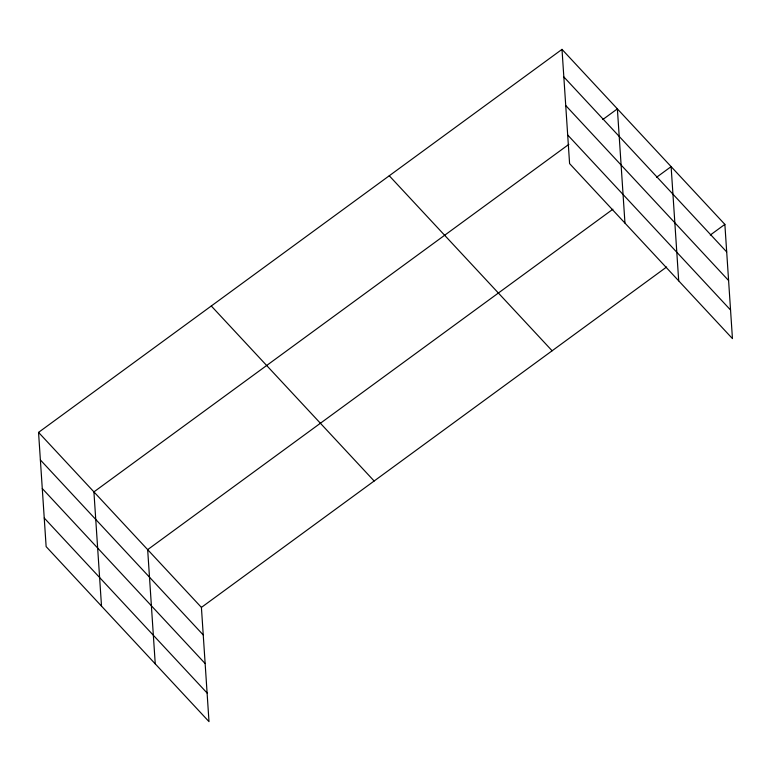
<?xml version="1.0" encoding="UTF-8"?>
<svg xmlns="http://www.w3.org/2000/svg" width="771" height="771" viewBox="0 0 771 771"><rect width="100%" height="100%" fill="white"/><g stroke="black" fill="none" stroke-linecap="round" stroke-linejoin="round"><path stroke-width="1.16" d="M38.55 432.386L201.414 607.403L208.999 721.627L46.135 546.62L38.55 432.386L562.001 49.373L724.865 224.38L732.45 338.614L569.586 163.597L562.001 49.373M568.853 144.379L93.917 491.898L101.512 606.122M602.816 119.524L617.378 108.875L624.963 223.098M612.897 209.23L147.666 549.646L155.25 663.879M656.564 177.282L671.117 166.632L678.702 280.856M201.414 607.403L666.636 266.988M710.303 235.03L724.865 224.38M563.832 76.917L726.696 251.934M565.731 105.521L728.595 280.538M567.687 134.992L730.551 310.009M389.268 175.769L552.123 350.776M211.293 305.991L374.147 481.008M40.381 459.94L203.236 634.947M42.28 488.544L205.144 663.552M44.236 518.016L207.1 693.023"/></g></svg>
